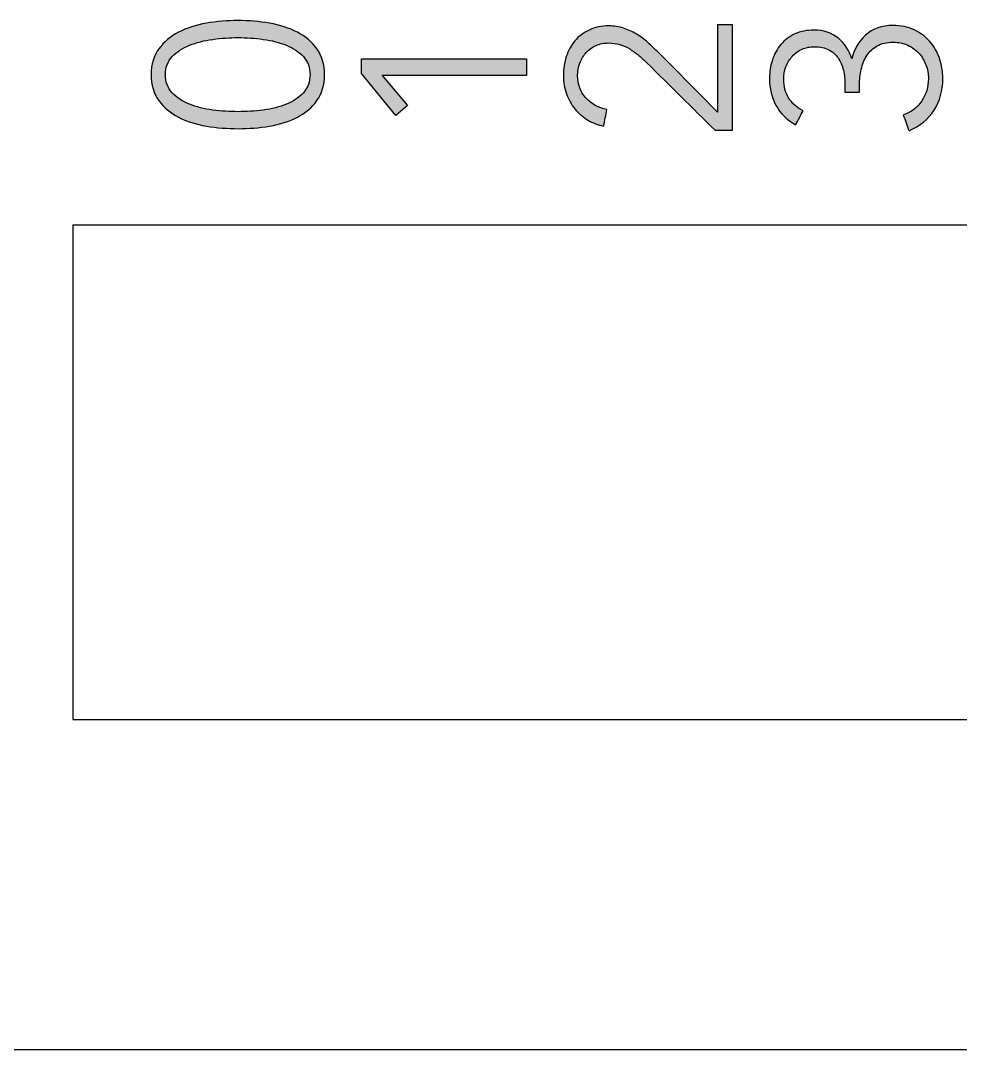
# Model space of a CAD drawing. Header units: millimetres. Extents: x 1 to 204, y 1 to 161.
# Drawn here: x 128.61 to 140.01, y 4 to 16.47 of the extents above; entities that cross this region are included whole.
import ezdxf

# ---------------------------------------------------------------- set-up
doc = ezdxf.new("R2010")
doc.units = ezdxf.units.MM
doc.header["$MEASUREMENT"] = 0
doc.layers.add('cut', color=1, linetype='Continuous', true_color=0xff0000)
doc.layers.add('raster', color=178, linetype='Continuous', true_color=0x000000)

msp = doc.modelspace()

# ---------------------------------------------------------------- hatches: boundary and pattern name
at = {"layer": 'raster'}
h = msp.add_hatch(color=256, dxfattribs=at)
h.paths.add_polyline_path([(130.199, 15.819), (130.2, 15.842), (130.201, 15.865), (130.202, 15.887), (130.204, 15.898), (130.205, 15.909), (130.206, 15.919), (130.208, 15.93), (130.21, 15.94), (130.212, 15.95), (130.214, 15.961), (130.217, 15.971), (130.219, 15.981), (130.222, 15.99), (130.225, 16), (130.228, 16.01), (130.232, 16.019), (130.235, 16.029), (130.239, 16.038), (130.243, 16.047), (130.247, 16.056), (130.251, 16.065), (130.255, 16.073), (130.26, 16.082), (130.265, 16.091), (130.269, 16.099), (130.275, 16.107), (130.28, 16.115), (130.285, 16.123), (130.291, 16.131), (130.303, 16.147), (130.315, 16.162), (130.327, 16.177), (130.34, 16.191), (130.354, 16.205), (130.368, 16.219), (130.382, 16.232), (130.397, 16.245), (130.412, 16.257), (130.428, 16.269), (130.444, 16.281), (130.46, 16.292), (130.477, 16.303), (130.495, 16.313), (130.513, 16.324), (130.531, 16.333), (130.55, 16.343), (130.569, 16.352), (130.588, 16.36), (130.608, 16.369), (130.628, 16.377), (130.648, 16.384), (130.669, 16.392), (130.69, 16.399), (130.711, 16.405), (130.732, 16.412), (130.754, 16.418), (130.777, 16.423), (130.822, 16.433), (130.869, 16.442), (130.916, 16.45), (130.964, 16.456), (131.011, 16.462), (131.059, 16.466), (131.107, 16.47), (131.156, 16.473), (131.204, 16.474), (131.253, 16.475), (131.301, 16.474), (131.35, 16.473), (131.398, 16.47), (131.446, 16.466), (131.494, 16.462), (131.541, 16.456), (131.589, 16.45), (131.636, 16.442), (131.682, 16.433), (131.727, 16.423), (131.749, 16.418), (131.771, 16.412), (131.792, 16.405), (131.814, 16.399), (131.834, 16.392), (131.855, 16.384), (131.875, 16.377), (131.895, 16.369), (131.915, 16.36), (131.934, 16.352), (131.953, 16.343), (131.972, 16.333), (131.99, 16.324), (132.008, 16.313), (132.025, 16.303), (132.042, 16.292), (132.059, 16.281), (132.075, 16.269), (132.09, 16.257), (132.106, 16.245), (132.12, 16.232), (132.135, 16.219), (132.148, 16.205), (132.162, 16.191), (132.175, 16.177), (132.187, 16.162), (132.199, 16.147), (132.21, 16.131), (132.216, 16.123), (132.221, 16.115), (132.227, 16.107), (132.232, 16.099), (132.236, 16.091), (132.241, 16.082), (132.246, 16.073), (132.25, 16.065), (132.254, 16.056), (132.258, 16.047), (132.262, 16.038), (132.266, 16.029), (132.269, 16.019), (132.272, 16.01), (132.275, 16), (132.278, 15.99), (132.281, 15.981), (132.284, 15.971), (132.286, 15.961), (132.288, 15.95), (132.29, 15.94), (132.292, 15.93), (132.294, 15.919), (132.295, 15.909), (132.298, 15.887), (132.299, 15.865), (132.3, 15.842), (132.301, 15.819), (132.3, 15.796), (132.299, 15.773), (132.298, 15.75), (132.295, 15.729), (132.294, 15.718), (132.292, 15.707), (132.29, 15.697), (132.288, 15.686), (132.286, 15.676), (132.284, 15.666), (132.281, 15.656), (132.278, 15.646), (132.275, 15.636), (132.272, 15.626), (132.269, 15.617), (132.266, 15.607), (132.262, 15.598), (132.258, 15.589), (132.254, 15.58), (132.25, 15.571), (132.246, 15.562), (132.241, 15.554), (132.236, 15.545), (132.232, 15.537), (132.227, 15.528), (132.221, 15.52), (132.216, 15.512), (132.21, 15.504), (132.199, 15.489), (132.187, 15.474), (132.175, 15.459), (132.162, 15.444), (132.148, 15.43), (132.135, 15.417), (132.12, 15.404), (132.106, 15.391), (132.09, 15.378), (132.075, 15.366), (132.059, 15.355), (132.042, 15.343), (132.025, 15.333), (132.008, 15.322), (131.99, 15.312), (131.972, 15.302), (131.953, 15.293), (131.934, 15.284), (131.915, 15.275), (131.895, 15.267), (131.875, 15.259), (131.855, 15.251), (131.834, 15.244), (131.814, 15.237), (131.792, 15.231), (131.771, 15.225), (131.749, 15.219), (131.727, 15.213), (131.705, 15.208), (131.682, 15.203), (131.636, 15.195), (131.589, 15.188), (131.541, 15.181), (131.494, 15.176), (131.446, 15.172), (131.398, 15.168), (131.35, 15.166), (131.301, 15.164), (131.253, 15.164), (131.204, 15.164), (131.156, 15.166), (131.107, 15.168), (131.059, 15.172), (131.011, 15.176), (130.964, 15.181), (130.916, 15.188), (130.869, 15.195), (130.822, 15.203), (130.799, 15.208), (130.777, 15.213), (130.754, 15.219), (130.732, 15.225), (130.711, 15.231), (130.69, 15.237), (130.669, 15.244), (130.648, 15.251), (130.628, 15.259), (130.608, 15.267), (130.588, 15.275), (130.569, 15.284), (130.55, 15.293), (130.531, 15.302), (130.513, 15.312), (130.495, 15.322), (130.477, 15.333), (130.46, 15.343), (130.444, 15.355), (130.428, 15.366), (130.412, 15.378), (130.397, 15.391), (130.382, 15.404), (130.368, 15.417), (130.354, 15.43), (130.34, 15.444), (130.327, 15.459), (130.315, 15.474), (130.303, 15.489), (130.291, 15.504), (130.285, 15.512), (130.28, 15.52), (130.275, 15.528), (130.269, 15.537), (130.265, 15.545), (130.26, 15.554), (130.255, 15.562), (130.251, 15.571), (130.247, 15.58), (130.243, 15.589), (130.239, 15.598), (130.235, 15.607), (130.232, 15.617), (130.228, 15.626), (130.225, 15.636), (130.222, 15.646), (130.219, 15.656), (130.217, 15.666), (130.214, 15.676), (130.212, 15.686), (130.21, 15.697), (130.208, 15.707), (130.206, 15.718), (130.205, 15.729), (130.202, 15.75), (130.201, 15.773), (130.2, 15.796)], flags=0)
h.paths.add_polyline_path([(130.371, 15.819), (130.372, 15.827), (130.372, 15.835), (130.372, 15.843), (130.373, 15.851), (130.373, 15.859), (130.374, 15.866), (130.375, 15.874), (130.377, 15.882), (130.378, 15.889), (130.379, 15.896), (130.381, 15.904), (130.383, 15.911), (130.385, 15.918), (130.387, 15.925), (130.389, 15.932), (130.392, 15.939), (130.395, 15.945), (130.397, 15.952), (130.4, 15.959), (130.403, 15.965), (130.407, 15.972), (130.41, 15.978), (130.414, 15.984), (130.418, 15.99), (130.421, 15.996), (130.426, 16.002), (130.43, 16.008), (130.434, 16.014), (130.439, 16.02), (130.443, 16.026), (130.448, 16.031), (130.453, 16.037), (130.464, 16.048), (130.475, 16.058), (130.486, 16.068), (130.497, 16.078), (130.509, 16.088), (130.521, 16.097), (130.534, 16.106), (130.547, 16.115), (130.56, 16.124), (130.573, 16.132), (130.587, 16.14), (130.602, 16.147), (130.616, 16.155), (130.631, 16.162), (130.647, 16.169), (130.662, 16.175), (130.695, 16.187), (130.728, 16.199), (130.762, 16.209), (130.797, 16.219), (130.833, 16.227), (130.87, 16.235), (130.908, 16.241), (130.946, 16.247), (131.024, 16.256), (131.101, 16.263), (131.178, 16.267), (131.215, 16.268), (131.253, 16.268), (131.29, 16.268), (131.328, 16.267), (131.404, 16.263), (131.481, 16.256), (131.558, 16.247), (131.596, 16.241), (131.634, 16.235), (131.67, 16.227), (131.706, 16.219), (131.741, 16.209), (131.774, 16.199), (131.807, 16.187), (131.823, 16.181), (131.839, 16.175), (131.855, 16.169), (131.87, 16.162), (131.885, 16.155), (131.899, 16.147), (131.913, 16.14), (131.927, 16.132), (131.94, 16.124), (131.953, 16.115), (131.966, 16.106), (131.978, 16.097), (131.99, 16.088), (132.002, 16.078), (132.013, 16.068), (132.024, 16.058), (132.035, 16.048), (132.045, 16.037), (132.05, 16.031), (132.055, 16.026), (132.06, 16.02), (132.064, 16.014), (132.068, 16.008), (132.073, 16.002), (132.077, 15.996), (132.08, 15.99), (132.084, 15.984), (132.088, 15.978), (132.091, 15.972), (132.094, 15.965), (132.097, 15.959), (132.1, 15.952), (132.103, 15.945), (132.106, 15.939), (132.108, 15.932), (132.11, 15.925), (132.112, 15.918), (132.114, 15.911), (132.116, 15.904), (132.118, 15.896), (132.119, 15.889), (132.121, 15.882), (132.122, 15.874), (132.123, 15.866), (132.124, 15.859), (132.124, 15.851), (132.125, 15.843), (132.125, 15.835), (132.126, 15.827), (132.126, 15.819), (132.126, 15.811), (132.125, 15.803), (132.125, 15.795), (132.124, 15.787), (132.124, 15.779), (132.123, 15.771), (132.122, 15.763), (132.121, 15.756), (132.119, 15.748), (132.118, 15.741), (132.116, 15.733), (132.114, 15.726), (132.112, 15.719), (132.11, 15.712), (132.108, 15.705), (132.106, 15.698), (132.103, 15.691), (132.1, 15.684), (132.097, 15.677), (132.094, 15.671), (132.091, 15.664), (132.088, 15.658), (132.084, 15.652), (132.08, 15.645), (132.077, 15.639), (132.073, 15.633), (132.068, 15.627), (132.064, 15.621), (132.06, 15.616), (132.055, 15.61), (132.05, 15.604), (132.045, 15.599), (132.035, 15.588), (132.024, 15.578), (132.013, 15.567), (132.002, 15.557), (131.99, 15.548), (131.978, 15.538), (131.966, 15.529), (131.953, 15.52), (131.94, 15.512), (131.927, 15.504), (131.913, 15.496), (131.899, 15.488), (131.885, 15.481), (131.87, 15.474), (131.855, 15.467), (131.839, 15.46), (131.823, 15.454), (131.807, 15.448), (131.791, 15.442), (131.774, 15.437), (131.741, 15.427), (131.706, 15.417), (131.67, 15.409), (131.634, 15.402), (131.596, 15.395), (131.558, 15.39), (131.481, 15.381), (131.404, 15.375), (131.328, 15.371), (131.253, 15.37), (131.178, 15.371), (131.101, 15.375), (131.024, 15.381), (130.946, 15.39), (130.908, 15.395), (130.87, 15.402), (130.833, 15.409), (130.797, 15.417), (130.762, 15.427), (130.728, 15.437), (130.695, 15.448), (130.678, 15.454), (130.662, 15.46), (130.647, 15.467), (130.631, 15.474), (130.616, 15.481), (130.602, 15.488), (130.587, 15.496), (130.573, 15.504), (130.56, 15.512), (130.547, 15.52), (130.534, 15.529), (130.521, 15.538), (130.509, 15.548), (130.497, 15.557), (130.486, 15.567), (130.475, 15.578), (130.464, 15.588), (130.453, 15.599), (130.448, 15.604), (130.443, 15.61), (130.439, 15.616), (130.434, 15.621), (130.43, 15.627), (130.426, 15.633), (130.421, 15.639), (130.418, 15.645), (130.414, 15.652), (130.41, 15.658), (130.407, 15.664), (130.403, 15.671), (130.4, 15.677), (130.397, 15.684), (130.395, 15.691), (130.392, 15.698), (130.389, 15.705), (130.387, 15.712), (130.385, 15.719), (130.383, 15.726), (130.381, 15.733), (130.379, 15.741), (130.378, 15.748), (130.377, 15.756), (130.375, 15.763), (130.374, 15.771), (130.373, 15.779), (130.373, 15.787), (130.372, 15.795), (130.372, 15.803), (130.372, 15.811)], flags=0)
for points in [[(137.25, 16.424), (137.25, 15.144), (137.038, 15.144), (136.21, 15.963), (136.187, 15.986), (136.163, 16.008), (136.139, 16.03), (136.113, 16.052), (136.1, 16.063), (136.087, 16.074), (136.073, 16.084), (136.06, 16.094), (136.046, 16.103), (136.032, 16.112), (136.018, 16.121), (136.004, 16.13), (135.99, 16.138), (135.976, 16.146), (135.961, 16.153), (135.946, 16.16), (135.931, 16.167), (135.916, 16.173), (135.9, 16.178), (135.884, 16.184), (135.876, 16.186), (135.868, 16.188), (135.86, 16.19), (135.852, 16.192), (135.844, 16.194), (135.836, 16.196), (135.828, 16.197), (135.82, 16.198), (135.811, 16.2), (135.803, 16.201), (135.795, 16.201), (135.786, 16.202), (135.778, 16.203), (135.77, 16.203), (135.761, 16.203), (135.753, 16.203), (135.742, 16.203), (135.731, 16.203), (135.721, 16.202), (135.71, 16.201), (135.7, 16.2), (135.69, 16.199), (135.679, 16.197), (135.669, 16.196), (135.66, 16.194), (135.65, 16.191), (135.64, 16.189), (135.631, 16.186), (135.622, 16.183), (135.613, 16.18), (135.604, 16.176), (135.595, 16.172), (135.586, 16.168), (135.577, 16.164), (135.569, 16.16), (135.561, 16.155), (135.553, 16.151), (135.545, 16.146), (135.537, 16.141), (135.529, 16.135), (135.522, 16.13), (135.515, 16.124), (135.508, 16.118), (135.501, 16.112), (135.494, 16.106), (135.487, 16.1), (135.481, 16.093), (135.475, 16.086), (135.468, 16.079), (135.463, 16.072), (135.457, 16.065), (135.451, 16.058), (135.446, 16.05), (135.441, 16.042), (135.436, 16.035), (135.431, 16.027), (135.426, 16.019), (135.422, 16.011), (135.417, 16.002), (135.413, 15.994), (135.409, 15.985), (135.405, 15.977), (135.402, 15.968), (135.398, 15.959), (135.395, 15.95), (135.392, 15.941), (135.389, 15.932), (135.387, 15.923), (135.384, 15.913), (135.382, 15.904), (135.38, 15.895), (135.378, 15.885), (135.377, 15.876), (135.375, 15.866), (135.374, 15.857), (135.373, 15.847), (135.372, 15.837), (135.372, 15.828), (135.372, 15.818), (135.371, 15.808), (135.372, 15.798), (135.372, 15.788), (135.372, 15.778), (135.373, 15.768), (135.374, 15.759), (135.375, 15.749), (135.376, 15.74), (135.378, 15.731), (135.379, 15.721), (135.381, 15.712), (135.383, 15.703), (135.386, 15.694), (135.388, 15.685), (135.391, 15.677), (135.394, 15.668), (135.397, 15.66), (135.4, 15.651), (135.403, 15.643), (135.407, 15.635), (135.411, 15.627), (135.415, 15.618), (135.419, 15.611), (135.423, 15.603), (135.428, 15.595), (135.433, 15.587), (135.438, 15.58), (135.443, 15.572), (135.448, 15.565), (135.454, 15.558), (135.46, 15.551), (135.466, 15.544), (135.472, 15.537), (135.478, 15.53), (135.485, 15.523), (135.491, 15.517), (135.498, 15.51), (135.504, 15.504), (135.511, 15.498), (135.518, 15.492), (135.525, 15.487), (135.533, 15.481), (135.54, 15.476), (135.547, 15.47), (135.555, 15.465), (135.562, 15.46), (135.57, 15.455), (135.578, 15.451), (135.586, 15.446), (135.594, 15.442), (135.602, 15.438), (135.61, 15.434), (135.619, 15.43), (135.627, 15.426), (135.636, 15.423), (135.644, 15.419), (135.653, 15.416), (135.662, 15.413), (135.671, 15.41), (135.68, 15.407), (135.689, 15.404), (135.699, 15.402), (135.708, 15.4), (135.718, 15.397), (135.727, 15.395), (135.688, 15.195), (135.675, 15.198), (135.662, 15.2), (135.649, 15.204), (135.636, 15.207), (135.624, 15.211), (135.611, 15.215), (135.599, 15.219), (135.587, 15.224), (135.575, 15.228), (135.563, 15.233), (135.551, 15.239), (135.539, 15.244), (135.527, 15.25), (135.516, 15.257), (135.504, 15.263), (135.493, 15.27), (135.482, 15.277), (135.471, 15.284), (135.46, 15.291), (135.449, 15.299), (135.439, 15.307), (135.429, 15.315), (135.419, 15.323), (135.409, 15.331), (135.399, 15.34), (135.39, 15.349), (135.381, 15.358), (135.372, 15.367), (135.363, 15.376), (135.354, 15.386), (135.346, 15.395), (135.338, 15.405), (135.33, 15.416), (135.322, 15.426), (135.314, 15.436), (135.307, 15.447), (135.3, 15.458), (135.293, 15.469), (135.286, 15.48), (135.28, 15.491), (135.273, 15.503), (135.267, 15.514), (135.262, 15.526), (135.256, 15.538), (135.251, 15.55), (135.245, 15.562), (135.241, 15.575), (135.236, 15.588), (135.231, 15.6), (135.227, 15.613), (135.223, 15.626), (135.22, 15.639), (135.217, 15.653), (135.213, 15.666), (135.211, 15.68), (135.208, 15.694), (135.206, 15.707), (135.204, 15.721), (135.203, 15.735), (135.201, 15.75), (135.2, 15.764), (135.2, 15.779), (135.199, 15.793), (135.199, 15.808), (135.199, 15.823), (135.2, 15.838), (135.2, 15.853), (135.201, 15.868), (135.203, 15.883), (135.204, 15.897), (135.206, 15.912), (135.208, 15.926), (135.21, 15.941), (135.213, 15.955), (135.216, 15.969), (135.219, 15.983), (135.222, 15.997), (135.226, 16.011), (135.23, 16.024), (135.234, 16.038), (135.239, 16.052), (135.244, 16.065), (135.249, 16.078), (135.254, 16.091), (135.26, 16.103), (135.266, 16.116), (135.272, 16.128), (135.278, 16.14), (135.285, 16.152), (135.292, 16.164), (135.299, 16.175), (135.306, 16.186), (135.314, 16.197), (135.322, 16.208), (135.33, 16.218), (135.339, 16.229), (135.348, 16.239), (135.357, 16.249), (135.366, 16.258), (135.376, 16.268), (135.386, 16.277), (135.396, 16.286), (135.406, 16.294), (135.417, 16.303), (135.428, 16.311), (135.439, 16.319), (135.45, 16.326), (135.462, 16.333), (135.474, 16.34), (135.486, 16.347), (135.499, 16.354), (135.511, 16.36), (135.524, 16.366), (135.538, 16.372), (135.551, 16.377), (135.565, 16.382), (135.579, 16.386), (135.593, 16.39), (135.608, 16.394), (135.623, 16.397), (135.638, 16.4), (135.653, 16.403), (135.668, 16.405), (135.684, 16.407), (135.7, 16.408), (135.717, 16.409), (135.733, 16.409), (135.75, 16.41), (135.762, 16.409), (135.774, 16.409), (135.786, 16.409), (135.797, 16.408), (135.809, 16.407), (135.82, 16.406), (135.831, 16.404), (135.843, 16.403), (135.854, 16.401), (135.865, 16.399), (135.875, 16.397), (135.886, 16.395), (135.897, 16.392), (135.907, 16.389), (135.918, 16.386), (135.928, 16.383), (135.948, 16.376), (135.968, 16.368), (135.988, 16.36), (136.008, 16.352), (136.027, 16.343), (136.046, 16.333), (136.065, 16.323), (136.083, 16.312), (136.102, 16.301), (136.12, 16.289), (136.137, 16.277), (136.155, 16.264), (136.172, 16.251), (136.19, 16.238), (136.206, 16.224), (136.223, 16.209), (136.289, 16.148), (136.355, 16.085), (137.069, 15.364), (137.069, 16.424)], [(138.614, 15.605), (138.614, 15.692), (138.614, 15.716), (138.613, 15.739), (138.612, 15.763), (138.609, 15.785), (138.607, 15.808), (138.603, 15.83), (138.599, 15.852), (138.595, 15.873), (138.592, 15.883), (138.589, 15.894), (138.586, 15.904), (138.583, 15.914), (138.58, 15.924), (138.576, 15.933), (138.573, 15.943), (138.569, 15.952), (138.565, 15.962), (138.561, 15.971), (138.556, 15.979), (138.551, 15.988), (138.547, 15.997), (138.542, 16.005), (138.536, 16.013), (138.531, 16.021), (138.525, 16.029), (138.52, 16.037), (138.514, 16.044), (138.508, 16.051), (138.501, 16.058), (138.494, 16.065), (138.488, 16.072), (138.481, 16.078), (138.473, 16.084), (138.466, 16.09), (138.458, 16.096), (138.45, 16.101), (138.442, 16.107), (138.434, 16.112), (138.425, 16.117), (138.417, 16.121), (138.412, 16.124), (138.408, 16.126), (138.403, 16.128), (138.399, 16.13), (138.389, 16.134), (138.38, 16.138), (138.37, 16.141), (138.36, 16.144), (138.349, 16.147), (138.339, 16.149), (138.328, 16.151), (138.317, 16.153), (138.306, 16.155), (138.295, 16.156), (138.283, 16.157), (138.271, 16.158), (138.259, 16.158), (138.247, 16.158), (138.237, 16.158), (138.226, 16.158), (138.216, 16.157), (138.206, 16.156), (138.196, 16.155), (138.186, 16.154), (138.176, 16.152), (138.166, 16.15), (138.157, 16.148), (138.147, 16.146), (138.138, 16.144), (138.129, 16.141), (138.12, 16.138), (138.111, 16.134), (138.102, 16.131), (138.093, 16.127), (138.085, 16.123), (138.076, 16.119), (138.068, 16.115), (138.06, 16.11), (138.052, 16.105), (138.044, 16.1), (138.036, 16.095), (138.029, 16.09), (138.022, 16.085), (138.014, 16.079), (138.007, 16.073), (138.001, 16.067), (137.994, 16.061), (137.987, 16.054), (137.981, 16.048), (137.975, 16.041), (137.968, 16.034), (137.963, 16.027), (137.957, 16.02), (137.951, 16.012), (137.946, 16.005), (137.941, 15.997), (137.936, 15.99), (137.931, 15.982), (137.926, 15.974), (137.922, 15.965), (137.917, 15.957), (137.913, 15.949), (137.909, 15.94), (137.905, 15.932), (137.902, 15.923), (137.898, 15.914), (137.895, 15.905), (137.892, 15.896), (137.889, 15.887), (137.887, 15.877), (137.884, 15.868), (137.882, 15.859), (137.88, 15.849), (137.878, 15.84), (137.877, 15.831), (137.875, 15.821), (137.874, 15.811), (137.873, 15.802), (137.872, 15.792), (137.872, 15.782), (137.872, 15.773), (137.871, 15.763), (137.872, 15.747), (137.872, 15.731), (137.874, 15.716), (137.875, 15.701), (137.877, 15.686), (137.88, 15.672), (137.883, 15.657), (137.886, 15.643), (137.888, 15.636), (137.89, 15.629), (137.892, 15.622), (137.895, 15.615), (137.897, 15.609), (137.9, 15.602), (137.902, 15.595), (137.905, 15.589), (137.908, 15.582), (137.911, 15.576), (137.914, 15.569), (137.917, 15.563), (137.92, 15.557), (137.924, 15.55), (137.927, 15.544), (137.931, 15.538), (137.935, 15.532), (137.938, 15.526), (137.942, 15.52), (137.947, 15.514), (137.951, 15.509), (137.955, 15.503), (137.959, 15.497), (137.964, 15.492), (137.969, 15.486), (137.973, 15.481), (137.978, 15.476), (137.983, 15.47), (137.988, 15.465), (137.994, 15.46), (137.999, 15.455), (138.004, 15.45), (138.015, 15.441), (138.027, 15.431), (138.039, 15.422), (138.052, 15.413), (138.064, 15.405), (138.078, 15.397), (138.092, 15.389), (138.106, 15.381), (138.016, 15.209), (137.996, 15.221), (137.977, 15.233), (137.958, 15.246), (137.94, 15.259), (137.923, 15.272), (137.906, 15.286), (137.891, 15.3), (137.875, 15.315), (137.868, 15.322), (137.861, 15.33), (137.854, 15.338), (137.847, 15.345), (137.84, 15.353), (137.834, 15.361), (137.827, 15.369), (137.821, 15.377), (137.815, 15.386), (137.809, 15.394), (137.803, 15.403), (137.798, 15.411), (137.792, 15.42), (137.787, 15.429), (137.782, 15.437), (137.777, 15.446), (137.767, 15.464), (137.759, 15.483), (137.75, 15.502), (137.743, 15.521), (137.736, 15.54), (137.729, 15.56), (137.724, 15.58), (137.719, 15.6), (137.714, 15.621), (137.71, 15.642), (137.707, 15.663), (137.704, 15.685), (137.702, 15.707), (137.7, 15.729), (137.699, 15.751), (137.699, 15.774), (137.699, 15.789), (137.7, 15.803), (137.7, 15.818), (137.701, 15.833), (137.703, 15.847), (137.704, 15.861), (137.706, 15.875), (137.708, 15.889), (137.71, 15.903), (137.713, 15.917), (137.716, 15.931), (137.719, 15.945), (137.722, 15.958), (137.726, 15.972), (137.73, 15.985), (137.734, 15.999), (137.739, 16.012), (137.744, 16.025), (137.749, 16.037), (137.754, 16.05), (137.76, 16.062), (137.766, 16.074), (137.772, 16.086), (137.778, 16.098), (137.784, 16.11), (137.791, 16.121), (137.798, 16.132), (137.806, 16.143), (137.813, 16.154), (137.821, 16.165), (137.829, 16.175), (137.838, 16.185), (137.846, 16.195), (137.855, 16.205), (137.864, 16.214), (137.873, 16.223), (137.883, 16.232), (137.893, 16.241), (137.903, 16.249), (137.913, 16.257), (137.924, 16.265), (137.935, 16.272), (137.946, 16.28), (137.958, 16.287), (137.969, 16.293), (137.981, 16.3), (137.993, 16.306), (138.006, 16.312), (138.018, 16.318), (138.031, 16.323), (138.044, 16.328), (138.058, 16.333), (138.071, 16.337), (138.085, 16.341), (138.099, 16.344), (138.113, 16.347), (138.128, 16.35), (138.143, 16.352), (138.158, 16.354), (138.173, 16.356), (138.188, 16.357), (138.204, 16.358), (138.22, 16.359), (138.236, 16.359), (138.247, 16.359), (138.258, 16.358), (138.269, 16.358), (138.279, 16.357), (138.29, 16.356), (138.301, 16.355), (138.311, 16.354), (138.321, 16.353), (138.331, 16.351), (138.341, 16.349), (138.351, 16.347), (138.361, 16.345), (138.371, 16.342), (138.381, 16.34), (138.39, 16.337), (138.399, 16.334), (138.409, 16.331), (138.418, 16.327), (138.427, 16.324), (138.436, 16.32), (138.445, 16.316), (138.453, 16.312), (138.462, 16.308), (138.47, 16.303), (138.479, 16.298), (138.487, 16.293), (138.495, 16.288), (138.503, 16.283), (138.511, 16.278), (138.519, 16.272), (138.526, 16.266), (138.534, 16.26), (138.541, 16.254), (138.549, 16.247), (138.556, 16.241), (138.563, 16.234), (138.569, 16.228), (138.576, 16.221), (138.583, 16.214), (138.589, 16.207), (138.595, 16.2), (138.601, 16.193), (138.607, 16.186), (138.613, 16.179), (138.618, 16.171), (138.624, 16.164), (138.629, 16.156), (138.634, 16.148), (138.639, 16.14), (138.643, 16.133), (138.648, 16.125), (138.653, 16.116), (138.657, 16.108), (138.661, 16.1), (138.665, 16.091), (138.669, 16.083), (138.672, 16.074), (138.676, 16.066), (138.679, 16.057), (138.682, 16.048), (138.685, 16.039), (138.688, 16.03), (138.691, 16.021), (138.694, 16.011), (138.699, 16.011), (138.702, 16.022), (138.704, 16.033), (138.707, 16.043), (138.71, 16.053), (138.713, 16.064), (138.716, 16.074), (138.72, 16.084), (138.723, 16.094), (138.727, 16.104), (138.731, 16.113), (138.735, 16.123), (138.74, 16.133), (138.744, 16.142), (138.749, 16.151), (138.754, 16.16), (138.759, 16.169), (138.764, 16.178), (138.77, 16.187), (138.775, 16.196), (138.781, 16.205), (138.787, 16.213), (138.793, 16.222), (138.799, 16.23), (138.806, 16.238), (138.813, 16.246), (138.819, 16.254), (138.826, 16.262), (138.834, 16.27), (138.841, 16.277), (138.849, 16.285), (138.856, 16.292), (138.864, 16.299), (138.873, 16.307), (138.881, 16.313), (138.889, 16.32), (138.898, 16.327), (138.906, 16.333), (138.915, 16.339), (138.924, 16.345), (138.933, 16.35), (138.943, 16.355), (138.952, 16.361), (138.962, 16.365), (138.971, 16.37), (138.981, 16.374), (138.991, 16.379), (139.001, 16.383), (139.012, 16.386), (139.022, 16.39), (139.033, 16.393), (139.043, 16.396), (139.054, 16.399), (139.065, 16.402), (139.077, 16.404), (139.088, 16.406), (139.099, 16.408), (139.111, 16.41), (139.123, 16.411), (139.135, 16.412), (139.147, 16.413), (139.159, 16.414), (139.171, 16.415), (139.184, 16.415), (139.196, 16.415), (139.214, 16.415), (139.232, 16.414), (139.249, 16.413), (139.266, 16.412), (139.283, 16.41), (139.3, 16.408), (139.316, 16.405), (139.332, 16.402), (139.348, 16.399), (139.364, 16.395), (139.379, 16.391), (139.394, 16.386), (139.409, 16.381), (139.424, 16.375), (139.438, 16.369), (139.452, 16.363), (139.466, 16.356), (139.479, 16.349), (139.493, 16.342), (139.506, 16.335), (139.518, 16.327), (139.531, 16.319), (139.543, 16.311), (139.555, 16.302), (139.567, 16.293), (139.578, 16.284), (139.589, 16.274), (139.6, 16.265), (139.611, 16.255), (139.621, 16.245), (139.631, 16.234), (139.641, 16.223), (139.651, 16.212), (139.66, 16.201), (139.669, 16.189), (139.678, 16.178), (139.686, 16.166), (139.694, 16.153), (139.702, 16.141), (139.71, 16.128), (139.717, 16.115), (139.724, 16.102), (139.731, 16.089), (139.737, 16.075), (139.743, 16.061), (139.749, 16.047), (139.755, 16.033), (139.76, 16.018), (139.765, 16.004), (139.769, 15.989), (139.774, 15.974), (139.778, 15.959), (139.781, 15.944), (139.785, 15.929), (139.788, 15.913), (139.791, 15.898), (139.793, 15.882), (139.795, 15.867), (139.797, 15.851), (139.798, 15.835), (139.799, 15.819), (139.8, 15.803), (139.801, 15.787), (139.801, 15.771), (139.8, 15.744), (139.799, 15.717), (139.797, 15.691), (139.794, 15.665), (139.791, 15.639), (139.788, 15.626), (139.786, 15.614), (139.783, 15.601), (139.781, 15.589), (139.778, 15.577), (139.774, 15.565), (139.771, 15.553), (139.767, 15.541), (139.764, 15.529), (139.759, 15.518), (139.755, 15.506), (139.751, 15.495), (139.746, 15.484), (139.741, 15.472), (139.736, 15.461), (139.731, 15.45), (139.725, 15.44), (139.72, 15.429), (139.714, 15.418), (139.708, 15.408), (139.701, 15.397), (139.695, 15.387), (139.688, 15.377), (139.681, 15.367), (139.674, 15.357), (139.667, 15.347), (139.66, 15.338), (139.652, 15.328), (139.644, 15.319), (139.636, 15.31), (139.628, 15.301), (139.62, 15.292), (139.611, 15.284), (139.603, 15.275), (139.594, 15.267), (139.585, 15.259), (139.575, 15.251), (139.566, 15.243), (139.556, 15.235), (139.547, 15.228), (139.537, 15.22), (139.527, 15.213), (139.516, 15.206), (139.506, 15.199), (139.495, 15.192), (139.484, 15.186), (139.462, 15.173), (139.439, 15.161), (139.416, 15.149), (139.391, 15.138), (139.321, 15.331), (139.33, 15.334), (139.338, 15.337), (139.347, 15.341), (139.356, 15.344), (139.364, 15.348), (139.372, 15.352), (139.381, 15.356), (139.389, 15.36), (139.397, 15.364), (139.404, 15.369), (139.412, 15.373), (139.42, 15.378), (139.427, 15.383), (139.435, 15.388), (139.442, 15.393), (139.449, 15.398), (139.456, 15.404), (139.463, 15.409), (139.469, 15.415), (139.476, 15.421), (139.482, 15.426), (139.489, 15.432), (139.495, 15.439), (139.501, 15.445), (139.507, 15.451), (139.513, 15.458), (139.518, 15.465), (139.524, 15.471), (139.53, 15.478), (139.535, 15.485), (139.54, 15.493), (139.545, 15.5), (139.55, 15.507), (139.555, 15.515), (139.56, 15.523), (139.564, 15.53), (139.568, 15.538), (139.573, 15.546), (139.577, 15.554), (139.58, 15.561), (139.584, 15.569), (139.588, 15.577), (139.591, 15.586), (139.594, 15.594), (139.597, 15.602), (139.6, 15.61), (139.603, 15.619), (139.606, 15.627), (139.608, 15.636), (139.61, 15.644), (139.612, 15.653), (139.614, 15.662), (139.616, 15.67), (139.618, 15.679), (139.619, 15.688), (139.621, 15.697), (139.622, 15.706), (139.623, 15.715), (139.624, 15.724), (139.624, 15.734), (139.625, 15.752), (139.626, 15.771), (139.626, 15.782), (139.625, 15.792), (139.625, 15.803), (139.624, 15.813), (139.623, 15.824), (139.622, 15.834), (139.62, 15.845), (139.618, 15.855), (139.616, 15.865), (139.614, 15.875), (139.612, 15.886), (139.609, 15.896), (139.606, 15.906), (139.603, 15.916), (139.6, 15.926), (139.596, 15.936), (139.592, 15.946), (139.588, 15.956), (139.584, 15.966), (139.58, 15.975), (139.575, 15.985), (139.57, 15.994), (139.565, 16.003), (139.56, 16.012), (139.555, 16.021), (139.549, 16.029), (139.543, 16.038), (139.537, 16.046), (139.531, 16.054), (139.525, 16.062), (139.518, 16.07), (139.511, 16.078), (139.504, 16.085), (139.497, 16.092), (139.49, 16.1), (139.482, 16.107), (139.475, 16.113), (139.467, 16.12), (139.459, 16.126), (139.45, 16.132), (139.442, 16.138), (139.433, 16.144), (139.424, 16.15), (139.415, 16.155), (139.406, 16.161), (139.397, 16.166), (139.387, 16.17), (139.377, 16.175), (139.367, 16.18), (139.357, 16.184), (139.347, 16.188), (139.336, 16.191), (139.325, 16.195), (139.315, 16.198), (139.304, 16.2), (139.292, 16.203), (139.281, 16.205), (139.269, 16.207), (139.258, 16.208), (139.246, 16.21), (139.234, 16.211), (139.221, 16.211), (139.209, 16.212), (139.196, 16.212), (139.182, 16.212), (139.169, 16.211), (139.155, 16.21), (139.142, 16.209), (139.129, 16.208), (139.117, 16.206), (139.104, 16.203), (139.092, 16.201), (139.08, 16.198), (139.069, 16.195), (139.058, 16.191), (139.052, 16.189), (139.047, 16.187), (139.041, 16.185), (139.036, 16.183), (139.031, 16.181), (139.026, 16.178), (139.021, 16.176), (139.015, 16.173), (139.011, 16.171), (139.006, 16.168), (138.996, 16.162), (138.987, 16.157), (138.978, 16.151), (138.969, 16.144), (138.96, 16.138), (138.952, 16.131), (138.943, 16.124), (138.935, 16.117), (138.928, 16.109), (138.92, 16.102), (138.913, 16.094), (138.906, 16.086), (138.899, 16.077), (138.892, 16.069), (138.886, 16.06), (138.88, 16.051), (138.874, 16.042), (138.868, 16.032), (138.863, 16.023), (138.858, 16.013), (138.853, 16.003), (138.848, 15.993), (138.843, 15.983), (138.839, 15.972), (138.834, 15.962), (138.83, 15.951), (138.827, 15.941), (138.823, 15.93), (138.82, 15.918), (138.816, 15.907), (138.813, 15.896), (138.811, 15.884), (138.806, 15.861), (138.801, 15.837), (138.798, 15.813), (138.795, 15.79), (138.793, 15.765), (138.791, 15.741), (138.79, 15.717), (138.79, 15.692), (138.79, 15.605)], [(134.75, 16.011), (134.75, 15.808), (133.001, 15.808), (133.309, 15.446), (133.168, 15.322), (132.75, 15.831), (132.75, 16.011)]]:
    msp.add_hatch(color=256, dxfattribs=at).paths.add_polyline_path(points, flags=0)

# ---------------------------------------------------------------- linework, layer by layer
at = {"layer": 'cut'}
for p, q in [((129.25, 14), (161, 14)), ((129.25, 14), (129.25, 8)), ((129.25, 8), (163, 8)), ((126.5, 4), (132, 4)), ((132, 4), (149.25, 4))]:
    msp.add_line(p, q, dxfattribs=at)
at = {"layer": 'raster'}
msp.add_lwpolyline([(134.75, 16.011), (134.75, 15.808), (133.001, 15.808), (133.309, 15.446), (133.168, 15.322), (132.75, 15.831), (132.75, 16.011)], close=True, dxfattribs=at)
for points, knots in [([(130.199, 15.819), (130.199, 15.944), (130.23, 16.048), (130.291, 16.131), (130.352, 16.215), (130.432, 16.282), (130.531, 16.333), (130.63, 16.384), (130.742, 16.42), (130.869, 16.442), (130.995, 16.464), (131.123, 16.475), (131.253, 16.475), (131.383, 16.475), (131.51, 16.464), (131.636, 16.442), (131.761, 16.42), (131.873, 16.384), (131.972, 16.333), (132.071, 16.282), (132.15, 16.215), (132.21, 16.131), (132.271, 16.048), (132.301, 15.944), (132.301, 15.819), (132.301, 15.693), (132.271, 15.588), (132.21, 15.504), (132.15, 15.42), (132.071, 15.353), (131.972, 15.302), (131.873, 15.251), (131.761, 15.216), (131.636, 15.195), (131.51, 15.174), (131.383, 15.164), (131.253, 15.164), (131.123, 15.164), (130.995, 15.174), (130.869, 15.195), (130.742, 15.216), (130.63, 15.251), (130.531, 15.302), (130.432, 15.353), (130.352, 15.42), (130.291, 15.504), (130.23, 15.588), (130.199, 15.693), (130.199, 15.819)], [0, 0, 0, 0, 1, 1, 1, 2, 2, 2, 3, 3, 3, 4, 4, 4, 5, 5, 5, 6, 6, 6, 7, 7, 7, 8, 8, 8, 9, 9, 9, 10, 10, 10, 11, 11, 11, 12, 12, 12, 13, 13, 13, 14, 14, 14, 15, 15, 15, 16, 16, 16, 16]), ([(137.25, 16.424), (137.25, 15.997), (137.25, 15.571), (137.25, 15.144), (137.179, 15.144), (137.109, 15.144), (137.038, 15.144), (136.762, 15.417), (136.486, 15.69), (136.21, 15.963), (136.18, 15.993), (136.148, 16.023), (136.113, 16.052), (136.078, 16.081), (136.042, 16.107), (136.004, 16.13), (135.967, 16.153), (135.927, 16.17), (135.884, 16.184), (135.842, 16.197), (135.798, 16.203), (135.753, 16.203), (135.694, 16.203), (135.642, 16.193), (135.595, 16.172), (135.548, 16.152), (135.508, 16.123), (135.475, 16.086), (135.442, 16.049), (135.416, 16.007), (135.398, 15.959), (135.38, 15.911), (135.371, 15.861), (135.371, 15.808), (135.371, 15.701), (135.405, 15.61), (135.472, 15.537), (135.539, 15.463), (135.624, 15.416), (135.727, 15.395), (135.714, 15.329), (135.701, 15.262), (135.688, 15.195), (135.618, 15.208), (135.553, 15.233), (135.493, 15.27), (135.433, 15.306), (135.381, 15.352), (135.338, 15.405), (135.294, 15.459), (135.26, 15.52), (135.236, 15.588), (135.211, 15.655), (135.199, 15.729), (135.199, 15.808), (135.199, 15.889), (135.211, 15.966), (135.234, 16.038), (135.258, 16.111), (135.293, 16.174), (135.339, 16.229), (135.385, 16.283), (135.443, 16.327), (135.511, 16.36), (135.58, 16.393), (135.66, 16.41), (135.75, 16.41), (135.814, 16.41), (135.873, 16.401), (135.928, 16.383), (135.983, 16.365), (136.034, 16.341), (136.083, 16.312), (136.132, 16.283), (136.179, 16.249), (136.223, 16.209), (136.267, 16.169), (136.311, 16.128), (136.355, 16.085), (136.593, 15.845), (136.831, 15.605), (137.069, 15.364), (137.069, 15.718), (137.069, 16.071), (137.069, 16.424), (137.129, 16.424), (137.19, 16.424), (137.25, 16.424)], [0, 0, 0, 0, 1, 1, 1, 2, 2, 2, 3, 3, 3, 4, 4, 4, 5, 5, 5, 6, 6, 6, 7, 7, 7, 8, 8, 8, 9, 9, 9, 10, 10, 10, 11, 11, 11, 12, 12, 12, 13, 13, 13, 14, 14, 14, 15, 15, 15, 16, 16, 16, 17, 17, 17, 18, 18, 18, 19, 19, 19, 20, 20, 20, 21, 21, 21, 22, 22, 22, 23, 23, 23, 24, 24, 24, 25, 25, 25, 26, 26, 26, 27, 27, 27, 28, 28, 28, 29, 29, 29, 29]), ([(138.614, 15.605), (138.614, 15.634), (138.614, 15.663), (138.614, 15.692), (138.614, 15.756), (138.608, 15.816), (138.595, 15.873), (138.581, 15.929), (138.56, 15.979), (138.531, 16.021), (138.502, 16.064), (138.464, 16.097), (138.417, 16.121), (138.37, 16.146), (138.313, 16.158), (138.247, 16.158), (138.191, 16.158), (138.139, 16.148), (138.093, 16.127), (138.047, 16.106), (138.008, 16.078), (137.975, 16.041), (137.942, 16.004), (137.916, 15.962), (137.898, 15.914), (137.88, 15.866), (137.871, 15.815), (137.871, 15.763), (137.871, 15.678), (137.891, 15.603), (137.931, 15.538), (137.97, 15.473), (138.029, 15.421), (138.106, 15.381), (138.076, 15.324), (138.046, 15.266), (138.016, 15.209), (137.908, 15.271), (137.829, 15.35), (137.777, 15.446), (137.725, 15.542), (137.699, 15.652), (137.699, 15.774), (137.699, 15.853), (137.711, 15.928), (137.734, 15.999), (137.758, 16.069), (137.792, 16.131), (137.838, 16.185), (137.883, 16.239), (137.939, 16.281), (138.006, 16.312), (138.073, 16.343), (138.149, 16.359), (138.236, 16.359), (138.355, 16.359), (138.454, 16.326), (138.534, 16.26), (138.614, 16.194), (138.667, 16.111), (138.699, 16.011), (138.724, 16.126), (138.779, 16.222), (138.864, 16.299), (138.95, 16.377), (139.061, 16.415), (139.196, 16.415), (139.292, 16.415), (139.378, 16.398), (139.452, 16.363), (139.526, 16.328), (139.589, 16.282), (139.641, 16.223), (139.693, 16.165), (139.733, 16.097), (139.76, 16.018), (139.787, 15.94), (139.801, 15.858), (139.801, 15.771), (139.801, 15.624), (139.766, 15.496), (139.695, 15.387), (139.624, 15.278), (139.523, 15.195), (139.391, 15.138), (139.368, 15.202), (139.344, 15.266), (139.321, 15.331), (139.417, 15.364), (139.492, 15.421), (139.545, 15.5), (139.599, 15.579), (139.626, 15.669), (139.626, 15.771), (139.626, 15.828), (139.616, 15.883), (139.596, 15.936), (139.576, 15.99), (139.548, 16.037), (139.511, 16.078), (139.475, 16.118), (139.43, 16.151), (139.377, 16.175), (139.324, 16.2), (139.264, 16.212), (139.196, 16.212), (139.121, 16.212), (139.057, 16.197), (139.006, 16.168), (138.954, 16.139), (138.912, 16.1), (138.88, 16.051), (138.848, 16.002), (138.825, 15.946), (138.811, 15.884), (138.797, 15.822), (138.79, 15.758), (138.79, 15.692), (138.79, 15.663), (138.79, 15.634), (138.79, 15.605), (138.731, 15.605), (138.673, 15.605), (138.614, 15.605)], [0, 0, 0, 0, 1, 1, 1, 2, 2, 2, 3, 3, 3, 4, 4, 4, 5, 5, 5, 6, 6, 6, 7, 7, 7, 8, 8, 8, 9, 9, 9, 10, 10, 10, 11, 11, 11, 12, 12, 12, 13, 13, 13, 14, 14, 14, 15, 15, 15, 16, 16, 16, 17, 17, 17, 18, 18, 18, 19, 19, 19, 21, 21, 21, 22, 22, 22, 23, 23, 23, 24, 24, 24, 25, 25, 25, 26, 26, 26, 27, 27, 27, 28, 28, 28, 29, 29, 29, 30, 30, 30, 31, 31, 31, 32, 32, 32, 33, 33, 33, 34, 34, 34, 35, 35, 35, 36, 36, 36, 37, 37, 37, 38, 38, 38, 39, 39, 39, 40, 40, 40, 41, 41, 41, 42, 42, 42, 42]), ([(130.371, 15.819), (130.371, 15.731), (130.399, 15.657), (130.453, 15.599), (130.508, 15.54), (130.578, 15.494), (130.662, 15.46), (130.747, 15.427), (130.842, 15.403), (130.946, 15.39), (131.051, 15.377), (131.153, 15.37), (131.253, 15.37), (131.353, 15.37), (131.454, 15.377), (131.558, 15.39), (131.661, 15.403), (131.755, 15.427), (131.839, 15.46), (131.923, 15.494), (131.992, 15.54), (132.045, 15.599), (132.099, 15.657), (132.126, 15.731), (132.126, 15.819), (132.126, 15.906), (132.099, 15.978), (132.045, 16.037), (131.992, 16.095), (131.923, 16.141), (131.839, 16.175), (131.755, 16.209), (131.661, 16.233), (131.558, 16.247), (131.454, 16.261), (131.353, 16.268), (131.253, 16.268), (131.153, 16.268), (131.051, 16.261), (130.946, 16.247), (130.842, 16.233), (130.747, 16.209), (130.662, 16.175), (130.578, 16.141), (130.508, 16.095), (130.453, 16.037), (130.399, 15.978), (130.371, 15.906), (130.371, 15.819)], [0, 0, 0, 0, 1, 1, 1, 2, 2, 2, 3, 3, 3, 4, 4, 4, 5, 5, 5, 6, 6, 6, 7, 7, 7, 8, 8, 8, 9, 9, 9, 10, 10, 10, 11, 11, 11, 12, 12, 12, 13, 13, 13, 14, 14, 14, 15, 15, 15, 16, 16, 16, 16])]:
    msp.add_open_spline(points, degree=3, knots=knots, dxfattribs=at)

doc.saveas('drawing.dxf')
